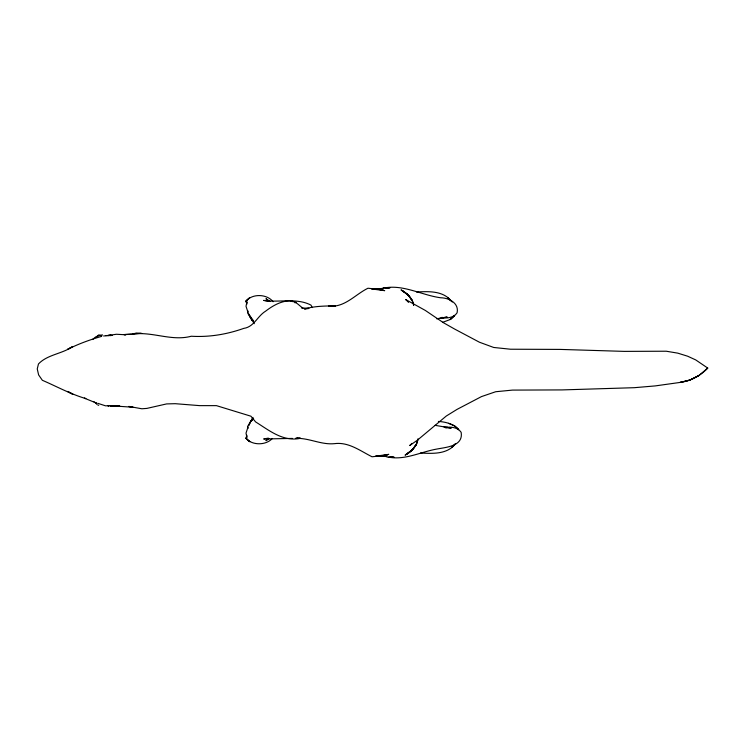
<?xml version="1.0" encoding="UTF-8"?>
<svg xmlns="http://www.w3.org/2000/svg" width="745" height="745" viewBox="0 0 745 745"><rect width="100%" height="100%" fill="white"/><g stroke="black" fill="none" stroke-linecap="round" stroke-linejoin="round"><path stroke-width="1.12" d="M246.986 301.623L246.018 306.288L248.029 312.481M248.038 310.991L247.591 312.956L252.164 320.434L248.56 313.831L253.589 321.067L250.711 318.059M246.362 437.324L246.884 435.257M416.623 443.992L418.029 438.898C416.846 446.18 411.491 451.908 405.075 455.13L411.594 450.753L416.623 443.992L412.6 449.626L406.127 454.45L412.6 449.626M248.029 426.941L246.018 433.124L246.986 437.771M95.993 337.113L98.778 334.878L101.841 335.781M246.791 436.309L245.748 438.153C252.071 445.687 265.946 445.519 272.363 438.46M249.808 423.654L248.56 425.6L252.993 417.396M250.003 422.555L252.164 419.025L247.591 426.475L248.038 428.431M411.976 450.259L416.446 444.262M250.711 421.391L253.589 418.392L251.68 420.729M92.594 339.534L95.015 337.438L98.778 335.716M411.92 443.396L409.731 445.538L417.265 440.295L446.274 416.036L457.039 409.387L481.466 396.601L495.704 391.73L512.476 390.101L562.056 389.914L634.358 387.689L655.265 385.91L679.98 382.446L689.656 380.211L698.885 375.545L707.75 368.086L695.728 359.919L687.598 356.194L677.717 353.13L666.235 351.221L624.236 351.379L560.054 349.405L510.474 349.219L493.702 347.468L479.463 342.234L454.674 329.085L443.517 322.762L425.311 310.432L405.671 299.527L408.595 302.396M246.884 304.146L246.101 301.027C252.574 293.344 267.083 293.94 273.089 301.753M455.623 443.806L451.675 447.522L455.474 443.806C447.196 454.562 432.547 453.603 420.478 453.025M249.78 297.637L246.101 301.027L246.893 302.74M249.445 297.953L245.748 301.241L246.791 303.085M454.72 315.554L450.287 319.484L442.521 322.389M698.885 375.545L690.093 379.95L679.98 382.446C690.68 381.049 700.356 375.899 707.75 368.086M269.085 438.526L265.928 440.658L268.656 438.619M71.585 347.114L67.544 349.396C78.374 343.939 89.968 339.729 101.618 336.368M72.544 346.63C61.965 353.968 47.391 354.536 38.47 363.951L37.25 368.924L38.619 374.903L42.353 380.285C56.76 386.497 70.719 394.207 85.871 398.594L84.371 398.156L96.319 403.045M294.946 302.824L296.091 302.274M99.141 335.604L102.447 334.85M379.317 289.293L383.768 287.821L390.045 287.691L386.767 287.924M379.009 289.479L380.779 288.958L375.275 289.339L382.846 289.172L375.275 289.339L378.33 289.172M97.697 403.287L105.557 405.839L108.938 405.718L107.82 405.615M132.498 334.049L136.344 333.024L141.857 333.378M383.479 288.147C402.887 283.975 421.67 295.197 440.658 297.767C448.881 297.814 459.293 303.15 457.085 312.826C454.199 317.286 447.969 318.45 443.005 317.845M445.966 427.798L447.894 427.406L445.687 427.453M300.049 437.715L295.551 438.311M103.583 335.986L110.726 335.297L105.548 335.613M268.358 438.116L263.683 438.982L292.478 438.423M436.598 318.804L447.177 317.044L439.95 318.19M132.535 334.132C152.166 331.236 171.462 341.555 191.307 336.237C209.326 337.317 226.778 334.384 243.792 328.377C254.045 326.953 257.351 316.178 265.602 311.168C272.94 305.59 281.293 300.747 290.801 300.775L293.223 301.669L290.783 301.027C296.091 301.129 299.043 305.655 303.029 308.225M445.165 427.63C450.697 426.41 457.765 427.36 461.146 432.305C463.548 446.367 445.91 447.242 436.468 449.123C420.692 451.936 404.777 460.438 388.499 457.104M308.849 308.505L304.5 309.026C314.548 305.981 325.127 306.018 335.52 305.841L328.592 306.037C344.497 308.02 355.123 294.489 367.965 288.24L374.921 288.967L371.736 288.92M108.072 405.96L114.805 405.68L119.731 405.96L110.437 405.699L133.085 407.254L128.783 406.435L141.867 408.772L146.886 408.4L166.601 403.92L175.205 403.688L199.679 405.634L216.441 405.643L250.925 416.204L255.582 421.884C269.113 430.349 282.755 441.766 299.918 438.433C311.522 439.205 322.464 444.849 334.384 443.666C348.595 441.748 360.18 450.865 372.025 456.769L378.981 456.042L375.787 456.098M375.089 289.414L384.709 290.652L376.206 288.92L371.829 288.892M308.626 308.253L301.436 307.974M107.839 335.641L112.16 335.427L108.1 335.464L116.388 334.263L125.868 334.784L124.005 334.57L140.786 333.369M124.005 334.57L131.53 334.309M390.045 287.691L385.761 287.831L388.238 287.756M375.88 456.117L380.257 456.089L388.769 454.366L379.335 455.67L386.906 455.838L379.335 455.67L384.839 456.052L383.07 455.53M416.418 292.003C428.543 291.379 443.154 290.531 451.479 301.269M445.426 427.5L451.237 428.105L435.08 425.33M110.437 405.699L111.052 405.699M390.818 457.085L394.105 457.309L387.819 457.188L383.368 455.716M441.636 317.705L443.843 317.752L441.915 317.361M392.289 457.244L389.812 457.169L394.105 457.309M382.39 455.838L379.14 455.605M438.395 421.437C445.761 421.894 453.649 423.97 458.78 429.595M297.758 438.284L296.706 438.19L298.764 438.377M444.001 426.978L447.373 427.5M268.358 301.269L263.683 300.403C279.086 302.833 296.566 297.572 310.963 305.105L312.267 307.564M98.722 405.336L97.837 405.047M448.555 423.318L454.338 425.684L458.445 429.595L454.348 425.684M110.167 335.362L110.8 335.632M96.505 403.594L94.019 401.834M269.569 301.455L265.928 298.726L269.979 301.539M413.615 305.161C412.581 298.121 406.686 293.446 401.024 289.889C406.891 293.055 412.628 298.261 413.689 305.18M412.572 301.082L408.549 295.42L402.077 290.569L407.534 294.284L412.385 300.803M249.445 441.431L246.101 438.358L249.78 441.748M452.355 302.014L447.615 297.534L450.66 300.514M407.915 294.778L408.549 295.42M96.943 404.451L95.807 402.589M254.241 323.675L250.003 316.895M454.385 315.554L450.287 319.484L454.385 315.554M72.768 394.235L67.721 391.451L72.768 394.235"/></g></svg>
